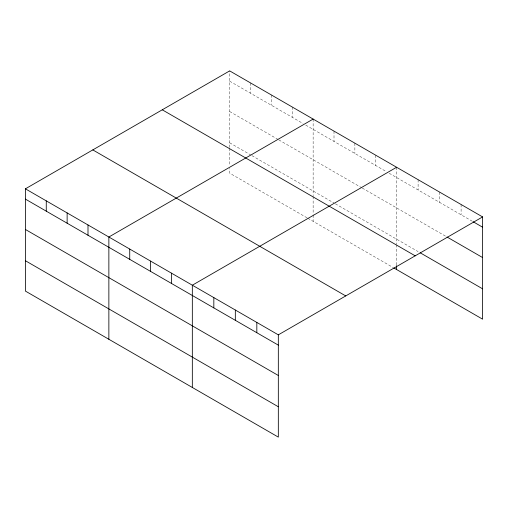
<?xml version="1.0" encoding="UTF-8"?>
<svg xmlns="http://www.w3.org/2000/svg" width="508" height="508" viewBox="0 0 508 508"><rect width="100%" height="100%" fill="white"/><g stroke="black" fill="none" stroke-linecap="round" stroke-linejoin="round"><path stroke-width="0.38" stroke-dasharray="2.54 1.91" d="M229.673 147.466L229.673 70.885M229.673 81.172L303.041 123.533M305.733 125.089L386.505 171.723M389.198 173.272L472.523 221.38M229.673 111.525L278.136 139.503M278.809 139.897L361.601 187.693M362.274 188.081L446.322 236.607M229.673 142.799L250.539 154.845M251.885 155.619L334.004 203.035M335.35 203.81L418.103 251.587M307.08 217.843L229.673 173.152L229.673 168.478M307.753 218.23L393.236 267.583M461.099 204.502L461.099 214.789M439.604 192.088L439.604 202.374M418.103 179.68L418.103 189.96M396.602 167.265L396.602 243.846M396.602 244.621L396.602 264.858M375.736 155.219L375.736 165.5M354.87 143.173L354.87 153.454M334.004 131.121L334.004 141.408M313.138 119.075L313.138 195.656M313.138 196.431L313.138 214.332M313.138 215.113L313.138 221.336M292.271 107.029L292.271 117.316M271.405 94.983L271.405 105.264M250.539 82.937L250.539 93.218M229.673 148.247L229.673 165.367"/><path stroke-width="0.76" d="M278.327 375.488L278.327 334.848L25.4 188.824L25.4 291.084L278.327 437.115L278.327 375.488L25.4 229.464M393.91 267.97L482.6 319.176L482.6 216.916L229.673 70.885L25.4 188.824M313.138 119.075L108.864 237.014L108.864 339.274M396.602 167.265L192.329 285.204L192.329 387.464M278.327 334.848L482.6 216.916M473.196 221.767L482.6 227.197M446.996 236.995L482.6 257.55M420.122 252.749L482.6 288.823M162.262 109.804L415.188 255.835M92.812 149.904L345.738 295.929M25.4 199.111L278.327 345.135M25.4 260.731L278.327 406.762M396.602 265.633L396.602 269.526M256.826 322.44L256.826 332.721M235.331 310.026L235.331 320.313M213.83 297.612L213.83 307.899M171.463 273.152L171.463 283.439M150.597 261.106L150.597 271.393M129.731 249.06L129.731 259.347M87.998 224.968L87.998 235.248M67.132 212.916L67.132 223.203M46.266 200.87L46.266 211.157"/></g></svg>
